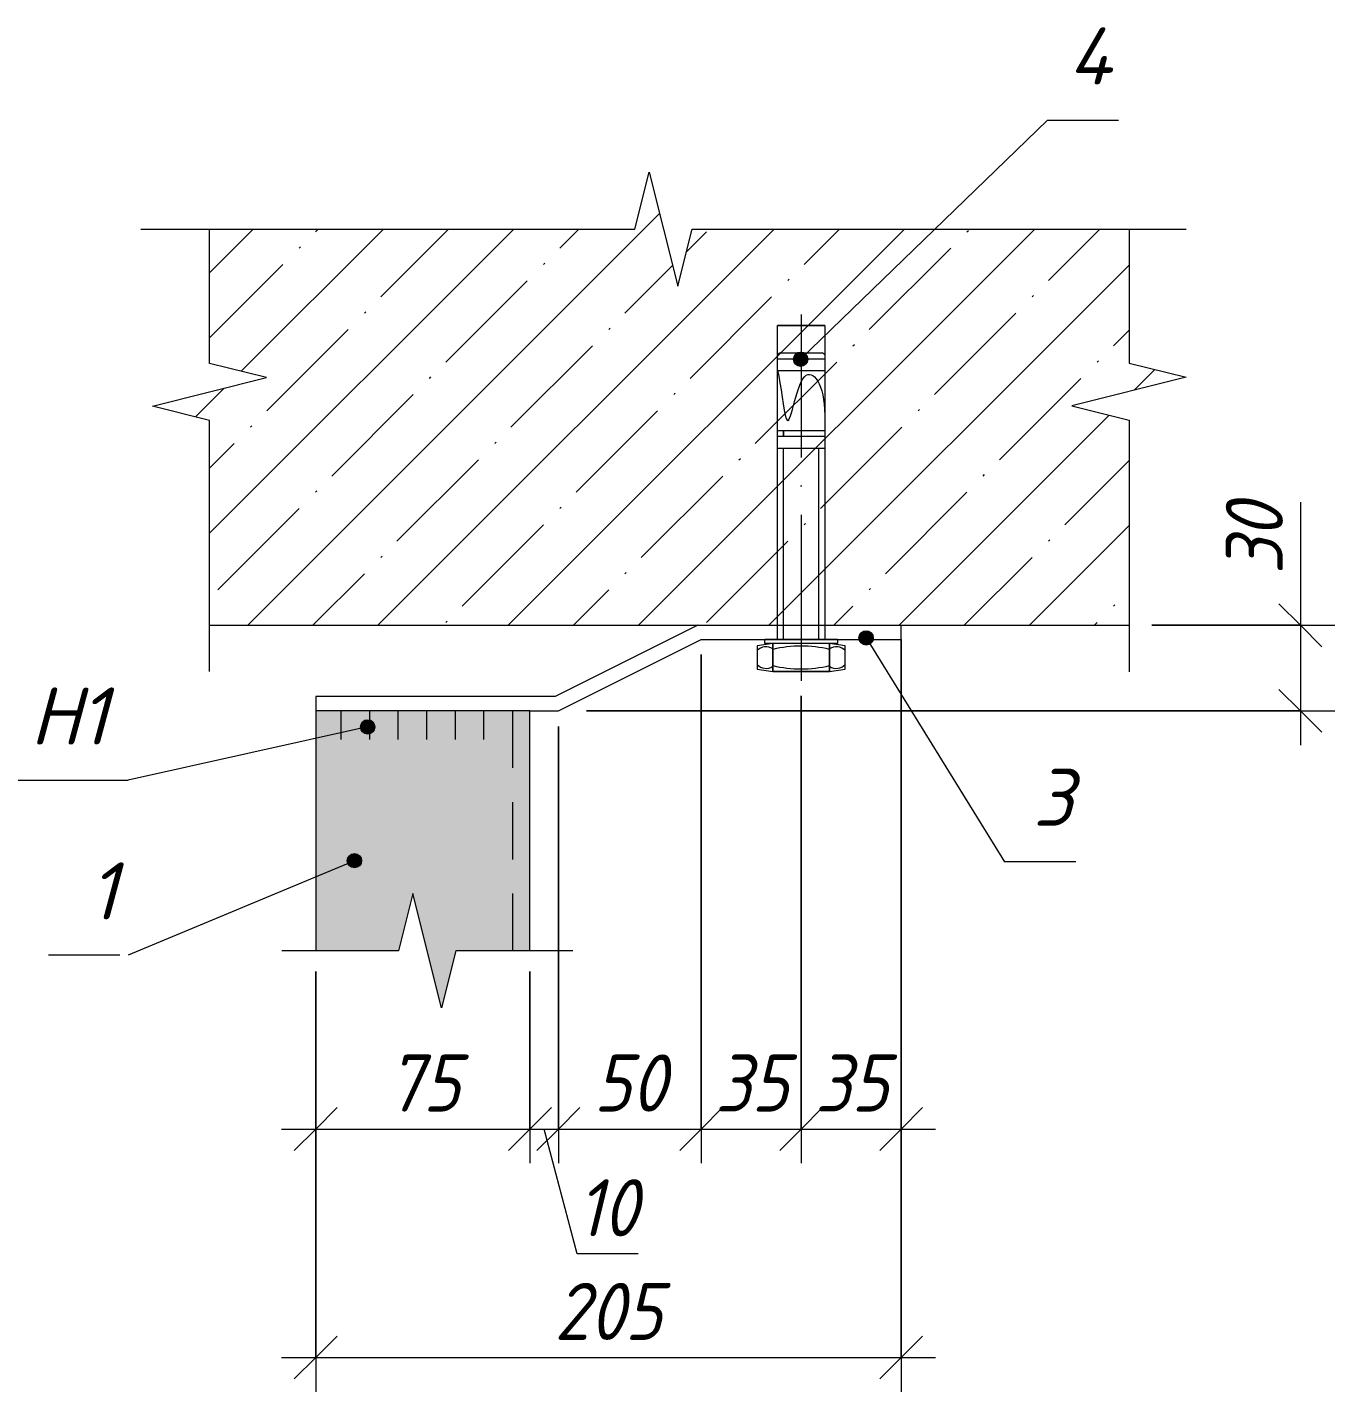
# Model space of a CAD drawing. Header units: millimetres. Extents: x 1525 to 46824, y -520 to 14115.
# Drawn here: x 33015.9 to 33473.7, y 3443 to 3921 of the extents above; entities that cross this region are included whole.
import ezdxf

# ---------------------------------------------------------------- set-up
doc = ezdxf.new("R2010")
doc.units = ezdxf.units.MM
for name, pattern in [('200_ШТРИХ_ш1п0_6_', [32, 20, -12]), ('50_200_ШТРИХ_1Т_ш5_п1_п1_', [70, 50, -10, 0, -10]), ('IMPORT-Невидимая', [39.122222, 28.222222, -10.9])]:
    doc.linetypes.add(name, pattern=pattern)
for name, color, linetype, lineweight in [('A-ANNO-DIMS', 7, 'Continuous', 9), ('A-ANNO-DIMS-10', 7, 'Continuous', 9), ('A-ANNO-NOTE', 7, 'Continuous', 9), ('A-DETL', 7, 'Continuous', 9), ('A-DETL-1', 7, 'Continuous', 5), ('A-DETL-2', 7, '200_ШТРИХ_ш1п0_6_', 5), ('A-DETL-3', 7, 'Continuous', 20), ('A-DETL-4', 7, 'IMPORT-Невидимая', 5), ('A-DETL-5', 7, '50_200_ШТРИХ_1Т_ш5_п1_п1_', 5), ('A-DETL-GENF', 7, 'Continuous', 9), ('A-DETL-GENF-1', 7, 'Continuous', 5)]:
    doc.layers.add(name, color=color, linetype=linetype, lineweight=lineweight)
doc.layers.add('A-DETL-GENF-2', color=7, linetype='Continuous', lineweight=9, true_color=0xffffff)
doc.styles.add('ISOCPEUR_I_3', font='isocpeui.ttf', dxfattribs={"width": 0.9, "height": 20})
doc.styles.add('ISOCPEUR_I_5', font='isocpeui.ttf', dxfattribs={"height": 20})
doc.dimstyles.new('ISO-2_0_0_9К_СРЕДНИЙ_1', dxfattribs={"dimscale": 304.8, "dimtxt": 19.919624, "dimasz": 0.049213, "dimexe": 0.03937, "dimexo": 0, "dimgap": 0, "dimtad": 1, "dimdec": 0, "dimzin": 0, "dimdsep": 46, "dimtxsty": 'ISOCPEUR_I_3', "dimblk1": 'OBLIQUE', "dimblk2": 'OBLIQUE', "dimsah": 1, "dimcen": 0.09, "dimdle": 0.03937, "dimazin": 0, "dimtfac": 1, "dimtdec": 4, "dimtix": 1, "dimtmove": 0, "dimatfit": 3, "dimfxl": 1, "dimtvp": 1, "dimtolj": 1, "dimtzin": 0, "dimarcsym": 2})
doc.dimstyles.new('ISO-2_0_0_9К_СРЕДНИЙ_3', dxfattribs={"dimscale": 304.8, "dimtxt": 19.919624, "dimasz": 0.049213, "dimexe": 0.03937, "dimexo": 0, "dimgap": 0, "dimtad": 1, "dimdec": 0, "dimzin": 0, "dimdsep": 46, "dimtxsty": 'ISOCPEUR_I_3', "dimblk1": 'OBLIQUE', "dimblk2": 'OBLIQUE', "dimsah": 1, "dimcen": 0.09, "dimdle": 0.03937, "dimazin": 0, "dimtfac": 1, "dimtdec": 4, "dimtix": 1, "dimtmove": 1, "dimatfit": 3, "dimfxl": 1, "dimtvp": 1, "dimtolj": 1, "dimtzin": 0, "dimarcsym": 2})

# ---------------------------------------------------------------- blocks, each defined once
blk = doc.blocks.new('DET_Линия разрыва - Линия разрыва-30620823-АР1_Фахверк из 2-х уголков Ф-11_1_ Ф-18_1_ Ф-20_1_ Ф-26_1_Узлы 3 эт_')
at = {"layer": 'A-DETL-GENF'}
for p, q in [((-5, 20), (-10, 0)), ((5, -20), (-5, 20)), ((-10, 0), (-57.02, 0)), ((10, 0), (5, -20)), ((97.91, 0), (10, 0))]:
    blk.add_line(p, q, dxfattribs=at)
blk = doc.blocks.new('DET_Линия разрыва - Линия разрыва-30620822-АР1_Фахверк из 2-х уголков Ф-11_1_ Ф-18_1_ Ф-20_1_ Ф-26_1_Узлы 3 эт_')
at = {"layer": 'A-DETL-GENF'}
for p, q in [((-5, 20), (-10, 0)), ((5, -20), (-5, 20)), ((-10, 0), (-98.15, 0)), ((10, 0), (5, -20)), ((56.9, 0), (10, 0))]:
    blk.add_line(p, q, dxfattribs=at)
blk = doc.blocks.new('DET_Линия разрыва - Линия разрыва-30621740-АР1_Фахверк из 2-х уголков Ф-11_1_ Ф-18_1_ Ф-20_1_ Ф-26_1_Узлы 3 эт_')
at = {"layer": 'A-DETL-GENF'}
for p, q in [((-5, 20), (-10, 0)), ((5, -20), (-5, 20)), ((-10, 0), (-183, 0)), ((10, 0), (5, -20)), ((183, 0), (10, 0))]:
    blk.add_line(p, q, dxfattribs=at)
blk = doc.blocks.new('DET_Линия разрыва - Линия разрыва-30621743-АР1_Фахверк из 2-х уголков Ф-11_1_ Ф-18_1_ Ф-20_1_ Ф-26_1_Узлы 3 эт_')
at = {"layer": 'A-DETL-GENF'}
for p, q in [((-5, 20), (-10, 0)), ((5, -20), (-5, 20)), ((-10, 0), (-50.94, 0)), ((10, 0), (5, -20)), ((50.94, 0), (10, 0))]:
    blk.add_line(p, q, dxfattribs=at)
blk = doc.blocks.new('DIMBLOCK186-АР1_Фахверк из 2-х уголков Ф-11_1_ Ф-18_1_ Ф-20_1_ Ф-26_1_Узлы 3 эт_')
at = {"layer": 'A-ANNO-DIMS-10'}
for p, q in [((33116.91, 3590.25), (33116.91, 3523.02)), ((33116.91, 3535.02), (33116.91, 3590.25)), ((33191.91, 3590.25), (33191.91, 3523.02)), ((33191.91, 3535.02), (33191.91, 3590.25)), ((33104.91, 3535.02), (33191.91, 3535.02))]:
    blk.add_line(p, q, dxfattribs=at)
at = {"layer": 'A-ANNO-DIMS-10', "lineweight": 20}
for p, q in [((33116.91, 3535.02), (33124.41, 3542.52)), ((33191.91, 3535.02), (33199.41, 3542.52)), ((33116.91, 3535.02), (33109.41, 3527.52)), ((33191.91, 3535.02), (33184.41, 3527.52))]:
    blk.add_line(p, q, dxfattribs=at)
at = {"layer": 'A-ANNO-DIMS-10', "color": 0, "insert": (33141.77, 3561.15), "char_height": 20, "width": 30.3391, "attachment_point": 1, "line_spacing_factor": 1.149209, "style": 'ISOCPEUR_I_3'}
blk.add_mtext('75', dxfattribs=at)
blk = doc.blocks.new('_Oblique')
at = {"color": 0, "linetype": 'ByBlock', "lineweight": -2}
blk.add_line((-0.5, -0.5), (0.5, 0.5), dxfattribs=at)
blk = doc.blocks.new('DIMBLOCK187-АР1_Фахверк из 2-х уголков Ф-11_1_ Ф-18_1_ Ф-20_1_ Ф-26_1_Узлы 3 эт_')
at = {"layer": 'A-ANNO-DIMS-10'}
for p, q in [((33201.88, 3676.02), (33201.88, 3523.02)), ((33201.88, 3535.02), (33201.88, 3676.02)), ((33191.91, 3590.25), (33191.91, 3523.02)), ((33191.91, 3535.02), (33191.91, 3590.25)), ((33191.91, 3535.02), (33201.88, 3535.02)), ((33208.39, 3491.32), (33196.9, 3535.02)), ((33229.84, 3491.32), (33208.39, 3491.32))]:
    blk.add_line(p, q, dxfattribs=at)
at = {"layer": 'A-ANNO-DIMS-10', "lineweight": 20}
for p, q in [((33191.91, 3535.02), (33199.41, 3542.52)), ((33201.88, 3535.02), (33209.38, 3542.52)), ((33191.91, 3535.02), (33184.41, 3527.52)), ((33201.88, 3535.02), (33194.38, 3527.52))]:
    blk.add_line(p, q, dxfattribs=at)
at = {"layer": 'A-ANNO-DIMS-10', "color": 0, "insert": (33208.39, 3517.45), "char_height": 20, "width": 25.7423, "attachment_point": 1, "line_spacing_factor": 1.149209, "style": 'ISOCPEUR_I_3'}
blk.add_mtext('10', dxfattribs=at)
blk = doc.blocks.new('DIMBLOCK188-АР1_Фахверк из 2-х уголков Ф-11_1_ Ф-18_1_ Ф-20_1_ Ф-26_1_Узлы 3 эт_')
at = {"layer": 'A-ANNO-DIMS-10'}
for p, q in [((33251.88, 3701.21), (33251.88, 3523.02)), ((33251.88, 3535.02), (33251.88, 3701.21)), ((33201.88, 3676.02), (33201.88, 3523.02)), ((33201.88, 3535.02), (33201.88, 3676.02)), ((33201.88, 3535.02), (33251.88, 3535.02))]:
    blk.add_line(p, q, dxfattribs=at)
at = {"layer": 'A-ANNO-DIMS-10', "lineweight": 20}
for p, q in [((33201.88, 3535.02), (33209.38, 3542.52)), ((33251.88, 3535.02), (33259.38, 3542.52)), ((33201.88, 3535.02), (33194.38, 3527.52)), ((33251.88, 3535.02), (33244.38, 3527.52))]:
    blk.add_line(p, q, dxfattribs=at)
at = {"layer": 'A-ANNO-DIMS-10', "color": 0, "insert": (33214.24, 3561.15), "char_height": 20, "width": 30.3391, "attachment_point": 1, "line_spacing_factor": 1.149209, "style": 'ISOCPEUR_I_3'}
blk.add_mtext('50', dxfattribs=at)
blk = doc.blocks.new('DIMBLOCK189-АР1_Фахверк из 2-х уголков Ф-11_1_ Ф-18_1_ Ф-20_1_ Ф-26_1_Узлы 3 эт_')
at = {"layer": 'A-ANNO-DIMS-10'}
for p, q in [((33251.88, 3701.21), (33251.88, 3523.02)), ((33251.88, 3535.02), (33251.88, 3701.21)), ((33286.88, 3686.73), (33286.88, 3523.02)), ((33286.88, 3535.02), (33286.88, 3686.73)), ((33251.88, 3535.02), (33286.88, 3535.02))]:
    blk.add_line(p, q, dxfattribs=at)
at = {"layer": 'A-ANNO-DIMS-10', "lineweight": 20}
for p, q in [((33251.88, 3535.02), (33259.38, 3542.52)), ((33286.88, 3535.02), (33294.38, 3542.52)), ((33251.88, 3535.02), (33244.38, 3527.52)), ((33286.88, 3535.02), (33279.38, 3527.52))]:
    blk.add_line(p, q, dxfattribs=at)
at = {"layer": 'A-ANNO-DIMS-10', "color": 0, "insert": (33256.74, 3561.15), "char_height": 20, "width": 30.3391, "attachment_point": 1, "line_spacing_factor": 1.149209, "style": 'ISOCPEUR_I_3'}
blk.add_mtext('35', dxfattribs=at)
blk = doc.blocks.new('DIMBLOCK190-АР1_Фахверк из 2-х уголков Ф-11_1_ Ф-18_1_ Ф-20_1_ Ф-26_1_Узлы 3 эт_')
at = {"layer": 'A-ANNO-DIMS-10'}
for p, q in [((33321.88, 3702.19), (33321.88, 3523.02)), ((33321.88, 3535.02), (33321.88, 3702.19)), ((33286.88, 3686.73), (33286.88, 3523.02)), ((33286.88, 3535.02), (33286.88, 3686.73)), ((33286.88, 3535.02), (33333.88, 3535.02))]:
    blk.add_line(p, q, dxfattribs=at)
at = {"layer": 'A-ANNO-DIMS-10', "lineweight": 20}
for p, q in [((33286.88, 3535.02), (33294.38, 3542.52)), ((33321.88, 3535.02), (33329.38, 3542.52)), ((33286.88, 3535.02), (33279.38, 3527.52)), ((33321.88, 3535.02), (33314.38, 3527.52))]:
    blk.add_line(p, q, dxfattribs=at)
at = {"layer": 'A-ANNO-DIMS-10', "color": 0, "insert": (33291.74, 3561.15), "char_height": 20, "width": 30.3391, "attachment_point": 1, "line_spacing_factor": 1.149209, "style": 'ISOCPEUR_I_3'}
blk.add_mtext('35', dxfattribs=at)
blk = doc.blocks.new('DIMBLOCK191-АР1_Фахверк из 2-х уголков Ф-11_1_ Ф-18_1_ Ф-20_1_ Ф-26_1_Узлы 3 эт_')
at = {"layer": 'A-ANNO-DIMS-10'}
for p, q in [((33461.69, 3754.58), (33461.69, 3729.3)), ((33461.69, 3729.3), (33461.69, 3696.5)), ((33461.69, 3723.5), (33461.69, 3669.5)), ((33409.72, 3711.5), (33473.69, 3711.5)), ((33461.69, 3711.5), (33409.72, 3711.5)), ((33211.71, 3681.5), (33473.69, 3681.5)), ((33461.69, 3681.5), (33211.71, 3681.5))]:
    blk.add_line(p, q, dxfattribs=at)
at = {"layer": 'A-ANNO-DIMS-10', "lineweight": 20}
for p, q in [((33461.69, 3711.5), (33454.19, 3719)), ((33461.69, 3711.5), (33469.19, 3704)), ((33461.69, 3681.5), (33454.19, 3689)), ((33461.69, 3681.5), (33469.19, 3674))]:
    blk.add_line(p, q, dxfattribs=at)
at = {"layer": 'A-ANNO-DIMS-10', "color": 0, "insert": (33435.56, 3729.3), "char_height": 20, "width": 30.3391, "attachment_point": 1, "rotation": 90, "line_spacing_factor": 1.149209, "style": 'ISOCPEUR_I_3'}
blk.add_mtext('30', dxfattribs=at)
blk = doc.blocks.new('_AT__Текстовая выноска 2_0 - _AT__Текстовая выноска 2_0-30620701-АР1_Фахверк из 2-х уголков Ф-11_1_ Ф-18_1_ Ф-20_1_ Ф-26_1_Узлы 3 эт_')
at = {"layer": 'A-ANNO-NOTE'}
blk.add_line((0, 0), (23, 0), dxfattribs=at)
blk = doc.blocks.new('_AT__Текстовая выноска1 - _AT__Текстовая выноска-30601248-АР1_Фахверк из 2-х уголков Ф-11_1_ Ф-18_1_ Ф-20_1_ Ф-26_1_Узлы 3 эт_')
at = {"layer": 'A-ANNO-NOTE'}
blk.add_line((0, 0), (2.5, 0), dxfattribs=at)
blk = doc.blocks.new('DIMBLOCK228-АР1_Фахверк из 2-х уголков Ф-11_1_ Ф-18_1_ Ф-20_1_ Ф-26_1_Узлы 3 эт_')
at = {"layer": 'A-ANNO-DIMS-10'}
for p, q in [((33321.88, 3706.5), (33321.88, 3443.02)), ((33321.88, 3455.02), (33321.88, 3706.5)), ((33116.91, 3555.5), (33116.91, 3443.02)), ((33116.91, 3455.02), (33116.91, 3555.5)), ((33104.91, 3455.02), (33333.88, 3455.02))]:
    blk.add_line(p, q, dxfattribs=at)
at = {"layer": 'A-ANNO-DIMS-10', "lineweight": 20}
for p, q in [((33116.91, 3455.02), (33124.41, 3462.52)), ((33321.88, 3455.02), (33329.38, 3462.52)), ((33116.91, 3455.02), (33109.41, 3447.52)), ((33321.88, 3455.02), (33314.38, 3447.52))]:
    blk.add_line(p, q, dxfattribs=at)
at = {"layer": 'A-ANNO-DIMS-10', "color": 0, "insert": (33200.44, 3481.15), "char_height": 20, "width": 45.5087, "attachment_point": 1, "line_spacing_factor": 1.149209, "style": 'ISOCPEUR_I_3'}
blk.add_mtext('205', dxfattribs=at)

msp = doc.modelspace()

# ---------------------------------------------------------------- hatches: boundary and pattern name
at = {"layer": 'A-ANNO-NOTE'}
h = msp.add_hatch(color=256, dxfattribs=at)
edge = h.paths.add_edge_path(flags=0)
edge.add_arc((33286.67878, 3804.68382), 2.5, 0, 360)
h = msp.add_hatch(color=256, dxfattribs=at)
edge = h.paths.add_edge_path(flags=0)
edge.add_arc((33309.62275, 3707.08055), 2.5, 0, 360)
h = msp.add_hatch(color=256, dxfattribs=at)
edge = h.paths.add_edge_path(flags=0)
edge.add_arc((33135.08384, 3675.89446), 2.5, 0, 360)
h = msp.add_hatch(color=256, dxfattribs=at)
edge = h.paths.add_edge_path(flags=0)
edge.add_arc((33130.45627, 3629.01883), 2.5, 0, 360)
at = {"layer": 'A-DETL-GENF-1'}
h = msp.add_hatch(dxfattribs=at)
h.set_pattern_fill('FP_8', color=256, style=0, pattern_type=2)
h.set_pattern_definition([(45, (27283.072, 0), (-22.80985, 22.80985), []), (45, (27305.882, 0), (-22.80985, 22.80985), [40.323, -8.065, 0.671, -7.394])])
h.paths.add_polyline_path([(33200.72855, 3711.50427), (33401.69386, 3711.50427), (33401.69386, 3783.35277), (33381.69386, 3788.35277), (33421.69386, 3798.35277), (33401.69386, 3803.35277), (33401.69386, 3850.25499), (33248.69386, 3850.25499), (33243.69386, 3830.25499), (33233.69386, 3870.25499), (33228.69386, 3850.25499), (33079.69386, 3850.25499), (33079.69386, 3803.23157), (33099.69386, 3798.23157), (33059.69386, 3788.23157), (33079.69386, 3783.23157), (33079.69386, 3711.50427), (33116.91124, 3711.50427)], flags=0)
at = {"layer": 'A-DETL-GENF-2'}
msp.add_hatch(color=256, dxfattribs=at).paths.add_polyline_path([(33160.94145, 3577.50427), (33165.94145, 3597.50427), (33191.91124, 3597.50427), (33191.91124, 3681.50427), (33116.91124, 3681.50427), (33116.91124, 3597.50427), (33145.94145, 3597.50427), (33150.94145, 3617.50427), (33155.94145, 3597.50427)], flags=0)

# ---------------------------------------------------------------- linework, layer by layer
at = {"layer": 'A-ANNO-NOTE'}
for p, q in [((33286.67878, 3804.68382), (33373.01765, 3888.36783)), ((33309.62275, 3707.08055), (33358.01765, 3628.68119)), ((33135.08384, 3675.89446), (33051.27625, 3657.1928)), ((33130.45627, 3629.01883), (33051.27625, 3595.91281))]:
    msp.add_line(p, q, dxfattribs=at)
for centre in [(33286.67878, 3804.68382), (33309.62275, 3707.08055), (33135.08384, 3675.89446), (33130.45627, 3629.01883)]:
    msp.add_circle(centre, 2.5, dxfattribs=at)
at = {"layer": 'A-DETL'}
for p, q in [((33250.72855, 3711.50427), (33200.72855, 3686.50427)), ((33321.88494, 3706.50427), (33321.88494, 3711.50427)), ((33201.88494, 3681.50427), (33251.88494, 3706.50427)), ((33251.88494, 3706.50427), (33321.88494, 3706.50427)), ((33200.72855, 3686.50427), (33116.91124, 3686.50427)), ((33116.91124, 3686.50427), (33116.91124, 3681.50427)), ((33191.91124, 3681.50427), (33116.91124, 3681.50427)), ((33116.91124, 3681.50427), (33116.91124, 3597.50427)), ((33191.91124, 3681.50427), (33201.88494, 3681.50427)), ((33191.91124, 3597.50427), (33191.91124, 3681.50427))]:
    msp.add_line(p, q, dxfattribs=at)
at = {"layer": 'A-DETL-1'}
for p, q in [((33295.15104, 3816.50427), (33278.61884, 3816.50427)), ((33278.61884, 3816.50427), (33295.15104, 3816.50427)), ((33278.61884, 3706.50427), (33278.61884, 3816.50427)), ((33295.15104, 3816.50427), (33295.15104, 3706.50427)), ((33278.61884, 3804.85751), (33295.15104, 3804.85751)), ((33279.59077, 3806.92404), (33294.17911, 3806.92404)), ((33278.61884, 3800.72446), (33295.15104, 3800.72446)), ((33278.61884, 3779.76153), (33295.15104, 3779.76153)), ((33278.61884, 3777.695), (33295.15104, 3777.695)), ((33280.68536, 3777.695), (33280.68536, 3779.76153)), ((33280.77409, 3777.695), (33280.77409, 3779.76153)), ((33278.61884, 3773.56195), (33295.15104, 3773.56195)), ((33280.72728, 3706.50427), (33280.72728, 3773.56195)), ((33293.0426, 3706.50427), (33293.0426, 3773.56195)), ((33276.96562, 3705.06846), (33271.47701, 3704.2996)), ((33271.47701, 3704.2996), (33271.47701, 3696.10632)), ((33274.21025, 3705.06846), (33274.21025, 3706.50427)), ((33299.55962, 3706.50427), (33274.21025, 3706.50427)), ((33299.55962, 3705.06846), (33274.21025, 3705.06846)), ((33296.80426, 3705.06846), (33276.96562, 3705.06846)), ((33276.96562, 3705.06846), (33276.96562, 3695.32)), ((33276.96562, 3695.32), (33276.96562, 3705.06846)), ((33296.80426, 3705.06846), (33276.96562, 3705.06846)), ((33281.34136, 3706.50427), (33283.38409, 3706.50427)), ((33296.80426, 3695.32), (33296.80426, 3705.06846)), ((33302.29286, 3704.2996), (33296.80426, 3705.06846)), ((33296.80426, 3705.06846), (33296.80426, 3695.32)), ((33299.55962, 3706.50427), (33299.55962, 3705.06846)), ((33302.29286, 3696.10632), (33302.29286, 3704.2996)), ((33271.47701, 3696.10632), (33276.96562, 3695.33746)), ((33276.96562, 3695.32), (33296.80426, 3695.32)), ((33296.80426, 3695.32), (33276.96562, 3695.32)), ((33296.80426, 3695.33746), (33302.29286, 3696.10632))]:
    msp.add_line(p, q, dxfattribs=at)
for centre, radius, start, end in [((33279.79944, 3805.56407), 1.37588, 98.7234489, 149.1005145), ((33293.97044, 3805.56407), 1.37588, 30.8994854, 81.2765511), ((33286.88494, 3661.34544), 42.8477, 76.6144959, 103.3855041), ((33274.60587, 3699.76152), 4.22871, 56.0803118, 137.7236038), ((33299.16401, 3699.76152), 4.22871, 42.2763962, 123.9196882), ((33274.60587, 3700.62694), 4.22871, 222.2763962, 303.9196882), ((33286.88494, 3739.04302), 42.8477, 256.6144959, 283.3855041), ((33299.16401, 3700.62694), 4.22871, 236.0803118, 317.7236038)]:
    msp.add_arc(centre, radius, start, end, dxfattribs=at)
msp.add_open_spline([(33278.61884, 3800.72446), (33279.79868, 3796.00782), (33282.26063, 3770.54933), (33286.0217, 3808.02146), (33295.15104, 3796.03368), (33295.15104, 3785.03567)], degree=3, knots=[3.947127755, 3.947127755, 3.947127755, 3.947127755, 10.095996178, 20.129436715, 28.583815858, 28.583815858, 28.583815858, 28.583815858], dxfattribs=at)
at = {"layer": 'A-DETL-2'}
msp.add_line((33185.91124, 3597.50427), (33185.91124, 3681.50427), dxfattribs=at)
at = {"layer": 'A-DETL-3'}
msp.add_line((33079.69386, 3711.50427), (33401.69386, 3711.50427), dxfattribs=at)
at = {"layer": 'A-DETL-4'}
for p, q in [((33286.88494, 3706.50427), (33286.88494, 3692.02959)), ((33125.69386, 3681.50427), (33125.69386, 3671.50427)), ((33125.69386, 3681.50427), (33125.69386, 3671.50427)), ((33135.69386, 3681.50427), (33135.69386, 3671.50427)), ((33145.69386, 3681.50427), (33145.69386, 3671.50427)), ((33155.69386, 3681.50427), (33155.69386, 3671.50427)), ((33165.69386, 3681.50427), (33165.69386, 3671.50427)), ((33175.69386, 3681.50427), (33175.69386, 3671.50427))]:
    msp.add_line(p, q, dxfattribs=at)
at = {"layer": 'A-DETL-5'}
msp.add_line((33286.88494, 3820.32), (33286.88494, 3690.32), dxfattribs=at)

# ---------------------------------------------------------------- block references
at = {"layer": 'A-ANNO-NOTE', "xscale": 10, "yscale": 10, "zscale": 10, "rotation": 180}
for p in [(33398.01765, 3888.36783), (33383.01765, 3628.68119), (33048.36825, 3595.91281)]:
    msp.add_blockref('_AT__Текстовая выноска1 - _AT__Текстовая выноска-30601248-АР1_Фахверк из 2-х уголков Ф-11_1_ Ф-18_1_ Ф-20_1_ Ф-26_1_Узлы 3 эт_', p, dxfattribs=at)
at = {"layer": 'A-ANNO-NOTE', "xscale": 10, "yscale": 10, "zscale": 10}
msp.add_blockref('_AT__Текстовая выноска 2_0 - _AT__Текстовая выноска 2_0-30620701-АР1_Фахверк из 2-х уголков Ф-11_1_ Ф-18_1_ Ф-20_1_ Ф-26_1_Узлы 3 эт_', (32821.27625, 3657.1928), dxfattribs=at)
at = {"layer": 'A-DETL-GENF'}
for name, p, rotation in [('DET_Линия разрыва - Линия разрыва-30621740-АР1_Фахверк из 2-х уголков Ф-11_1_ Ф-18_1_ Ф-20_1_ Ф-26_1_Узлы 3 эт_', (33238.69386, 3850.25499), 180), ('DET_Линия разрыва - Линия разрыва-30620823-АР1_Фахверк из 2-х уголков Ф-11_1_ Ф-18_1_ Ф-20_1_ Ф-26_1_Узлы 3 эт_', (33079.69386, 3793.23157), 269.9999999999997), ('DET_Линия разрыва - Линия разрыва-30620822-АР1_Фахверк из 2-х уголков Ф-11_1_ Ф-18_1_ Ф-20_1_ Ф-26_1_Узлы 3 эт_', (33401.69386, 3793.35277), 89.99999999999991)]:
    msp.add_blockref(name, p, dxfattribs=dict(at, rotation=rotation))
msp.add_blockref('DET_Линия разрыва - Линия разрыва-30621743-АР1_Фахверк из 2-х уголков Ф-11_1_ Ф-18_1_ Ф-20_1_ Ф-26_1_Узлы 3 эт_', (33155.94145, 3597.50427), dxfattribs=at)

# ---------------------------------------------------------------- texts
at = {"layer": 'A-ANNO-NOTE', "char_height": 20, "attachment_point": 1, "style": 'ISOCPEUR_I_5'}
for s, insert, width in [('\\fISOCPEUR|b0|i1|c204|p34|;4', (33380.40747, 3920.89464), 20.843875), ('\\fISOCPEUR|b0|i1|c204|p34|;Н', (33016.81664, 3689.7196), 20.843875), ('\\fISOCPEUR|b0|i1|c204|p34|;1', (33034.01455, 3689.7196), 12.827), ('\\fISOCPEUR|b0|i1|c204|p34|;3', (33368.00747, 3661.208), 17.637125), ('\\fISOCPEUR|b0|i1|c204|p34|;1', (33037.35807, 3628.43962), 12.827)]:
    msp.add_mtext(s, dxfattribs=dict(at, insert=insert, width=width))

# ---------------------------------------------------------------- dimensions: what is measured, and where the dimension line sits
at = {"layer": 'A-ANNO-DIMS'}
dim = msp.add_linear_dim(base=(33461.69386, 3681.50427), p1=(33409.7213, 3711.50427), p2=(33211.71232, 3681.50427), angle=90, dimstyle='ISO-2_0_0_9К_СРЕДНИЙ_3', override={"dimpost": '<>', "dimfxl": 200.26871}, dxfattribs=at)
dim.commit()
dim.dimension.update_dxf_attribs({"geometry": 'DIMBLOCK191-АР1_Фахверк из 2-х уголков Ф-11_1_ Ф-18_1_ Ф-20_1_ Ф-26_1_Узлы 3 эт_', "text_midpoint": (33448.89808, 3744.4679), "dimtype": 160, "text_rotation": 90})
for base, p1, p2, override, picture, middle in [((33321.88494, 3455.01998), (33116.91124, 3555.50427), (33321.88494, 3706.50427), {"dimpost": '<>', "dimfxl": 254.588328}, 'DIMBLOCK228-АР1_Фахверк из 2-х уголков Ф-11_1_ Ф-18_1_ Ф-20_1_ Ф-26_1_Узлы 3 эт_', (33219.39809, 3465.01998)), ((33251.88494, 3535.01998), (33201.88494, 3676.02427), (33251.88494, 3701.20574), {"dimpost": '<>', "dimfxl": 55.983089}, 'DIMBLOCK188-АР1_Фахверк из 2-х уголков Ф-11_1_ Ф-18_1_ Ф-20_1_ Ф-26_1_Узлы 3 эт_', (33226.88494, 3545.01998)), ((33286.88494, 3535.01998), (33251.88494, 3701.20574), (33286.88494, 3686.73106), {"dimpost": '<>', "dimfxl": 37.87501}, 'DIMBLOCK189-АР1_Фахверк из 2-х уголков Ф-11_1_ Ф-18_1_ Ф-20_1_ Ф-26_1_Узлы 3 эт_', (33269.38494, 3545.01998)), ((33321.88494, 3535.01998), (33286.88494, 3686.73106), (33321.88494, 3702.19323), {"dimpost": '<>', "dimfxl": 38.263283}, 'DIMBLOCK190-АР1_Фахверк из 2-х уголков Ф-11_1_ Ф-18_1_ Ф-20_1_ Ф-26_1_Узлы 3 эт_', (33304.38494, 3545.01998)), ((33191.91124, 3535.01998), (33116.91124, 3590.24859), (33191.91124, 3590.24859), {"dimpost": '<>', "dimfxl": 75}, 'DIMBLOCK186-АР1_Фахверк из 2-х уголков Ф-11_1_ Ф-18_1_ Ф-20_1_ Ф-26_1_Узлы 3 эт_', (33154.41124, 3545.14877))]:
    dim = msp.add_linear_dim(base=base, p1=p1, p2=p2, dimstyle='ISO-2_0_0_9К_СРЕДНИЙ_1', override=override, dxfattribs=at)
    dim.commit()
    dim.dimension.update_dxf_attribs({"geometry": picture, "text_midpoint": middle})
dim = msp.add_linear_dim(base=(33201.88494, 3535.01998), p1=(33191.91124, 3590.24859), p2=(33201.88494, 3676.02427), dimstyle='ISO-2_0_0_9К_СРЕДНИЙ_3', override={"dimpost": '<>', "dimfxl": 86.35359}, dxfattribs=at)
dim.commit()
dim.dimension.update_dxf_attribs({"geometry": 'DIMBLOCK187-АР1_Фахверк из 2-х уголков Ф-11_1_ Ф-18_1_ Ф-20_1_ Ф-26_1_Узлы 3 эт_', "text_midpoint": (33221.26038, 3504.11463), "dimtype": 160})

doc.saveas('drawing.dxf')
